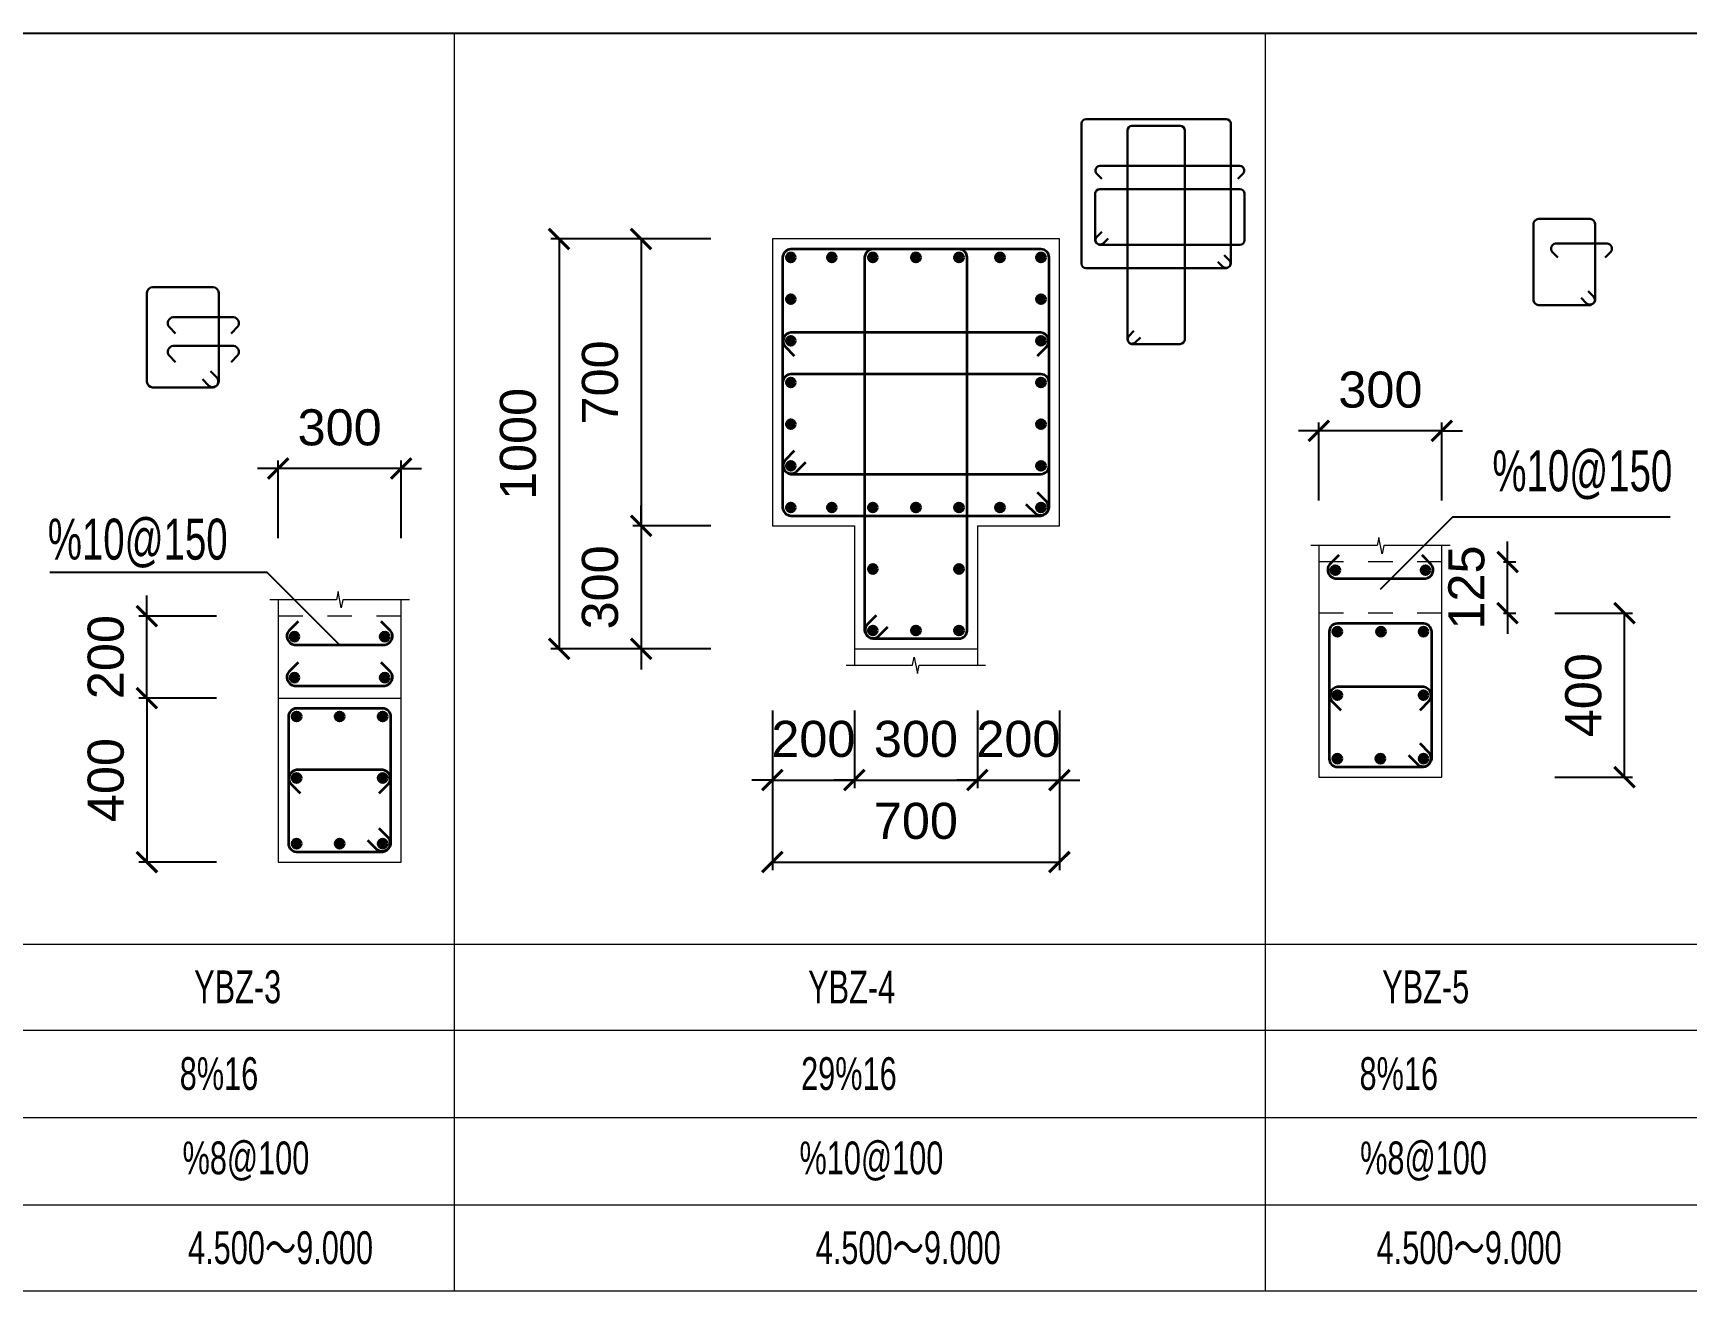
# Model space of a CAD drawing. Header units: millimetres. Extents: x -3831 to 465700, y 39900 to 106100.
# Drawn here: x 154814 to 158846, y 43942 to 47011 of the extents above; entities that cross this region are included whole.
import ezdxf

# ---------------------------------------------------------------- set-up
doc = ezdxf.new("R2010")
doc.units = ezdxf.units.MM
doc.linetypes.add('线型7', pattern=[120.000008, -30.000002, 60.000004, -30.000002])
for name, color, linetype, lineweight in [('S_EdgeMemberLongiBar', 1, 'Continuous', 50), ('S_EdgeMemberShape', 3, 'Continuous', 9), ('S_EdgeMemberShapeDash', 3, '线型7', 9), ('S_EdgeMemberTxt', 7, 'Continuous', 9), ('stirrupfig', 1, 'Continuous', 35), ('StirrupFig_x', 30, 'Continuous', 30), ('拉结区拉筋规', 9, 'Continuous', 25)]:
    doc.layers.add(name, color=color, linetype=linetype, lineweight=lineweight)
doc.layers.add('WALL-Beam', color=80, linetype='Continuous')
doc.styles.get("Standard").update_dxf_attribs({"font": 'arial.ttf'})
doc.styles.add('xxxx', font='RIF.ttf')
doc.dimstyles.new('ISO-25', dxfattribs={"dimtxt": 2.5, "dimasz": 2.5, "dimexe": 1.25, "dimexo": 0.625, "dimtad": 1, "dimtxsty": 'Standard', "dimcen": 2.5, "dimadec": 0, "dimazin": 0, "dimtfac": 1, "dimtmove": 0, "dimatfit": 3, "dimfxl": 1, "dimarcsym": 0})

# ---------------------------------------------------------------- blocks, each defined once
blk = doc.blocks.new('_ArchTick')
at = {"color": 0, "linetype": 'ByBlock', "const_width": 0.15}
blk.add_lwpolyline([(-0.5, -0.5), (0.5, 0.5)], dxfattribs=at)
blk = doc.blocks.new('*D76')
at = {"layer": 'Defpoints', "color": 0, "transparency": 16777216}
for p in [(156616.4, 46508.5), (156296.4, 45808.5), (156616.4, 45808.5)]:
    blk.add_point(p, dxfattribs=at)
at = {"layer": 'WALL-Beam', "color": 0, "lineweight": -2, "transparency": 16777216}
for p, q in [((156466.4, 46508.5), (156276.4, 46508.5)), ((156296.4, 46508.5), (156296.4, 45808.5)), ((156466.4, 45808.5), (156276.4, 45808.5))]:
    blk.add_line(p, q, dxfattribs=at)
at = {"layer": 'WALL-Beam', "color": 0, "lineweight": -2, "transparency": 16777216, "xscale": 50, "yscale": 50, "zscale": 50}
for p, rotation in [((156296.4, 46508.5), 90), ((156296.4, 45808.5), 270)]:
    blk.add_blockref('_ArchTick', p, dxfattribs=dict(at, rotation=rotation))
at = {"layer": 'WALL-Beam', "color": 7, "transparency": 16777216, "insert": (156196.5, 46158.5), "char_height": 88, "attachment_point": 5, "rotation": 90}
blk.add_mtext('700', dxfattribs=at)
blk = doc.blocks.new('*D77')
at = {"layer": 'Defpoints', "color": 0, "transparency": 16777216}
for p in [(156616.4, 45808.5), (156296.4, 45508.5), (156616.4, 45508.5)]:
    blk.add_point(p, dxfattribs=at)
at = {"layer": 'WALL-Beam', "color": 0, "lineweight": -2, "transparency": 16777216}
for p, q in [((156296.4, 45808.5), (156296.4, 45858.5)), ((156466.4, 45808.5), (156276.4, 45808.5)), ((156296.4, 45808.5), (156296.4, 45508.5)), ((156466.4, 45508.5), (156276.4, 45508.5)), ((156296.4, 45508.5), (156296.4, 45458.5))]:
    blk.add_line(p, q, dxfattribs=at)
at = {"layer": 'WALL-Beam', "color": 0, "lineweight": -2, "transparency": 16777216, "xscale": 50, "yscale": 50, "zscale": 50}
for p, rotation in [((156296.4, 45808.5), 270), ((156296.4, 45508.5), 90)]:
    blk.add_blockref('_ArchTick', p, dxfattribs=dict(at, rotation=rotation))
at = {"layer": 'WALL-Beam', "color": 7, "transparency": 16777216, "insert": (156196.5, 45658.5), "char_height": 88, "attachment_point": 5, "rotation": 90}
blk.add_mtext('300', dxfattribs=at)
blk = doc.blocks.new('*D78')
at = {"layer": 'Defpoints', "color": 0, "transparency": 16777216}
for p in [(156616.4, 46508.5), (156096.4, 45508.5), (156616.4, 45508.5)]:
    blk.add_point(p, dxfattribs=at)
at = {"layer": 'WALL-Beam', "color": 0, "lineweight": -2, "transparency": 16777216}
for p, q in [((156466.4, 46508.5), (156076.4, 46508.5)), ((156096.4, 46508.5), (156096.4, 45508.5)), ((156466.4, 45508.5), (156076.4, 45508.5))]:
    blk.add_line(p, q, dxfattribs=at)
at = {"layer": 'WALL-Beam', "color": 0, "lineweight": -2, "transparency": 16777216, "xscale": 50, "yscale": 50, "zscale": 50}
for p, rotation in [((156096.4, 46508.5), 90), ((156096.4, 45508.5), 270)]:
    blk.add_blockref('_ArchTick', p, dxfattribs=dict(at, rotation=rotation))
at = {"layer": 'WALL-Beam', "color": 7, "transparency": 16777216, "insert": (155996.5, 46008.5), "char_height": 88, "attachment_point": 5, "rotation": 90}
blk.add_mtext('1000', dxfattribs=at)
blk = doc.blocks.new('*D79')
at = {"layer": 'Defpoints', "color": 0, "transparency": 16777216}
for p in [(156616.4, 45508.5), (156816.4, 45508.5), (156816.4, 45188.5)]:
    blk.add_point(p, dxfattribs=at)
at = {"layer": 'WALL-Beam', "color": 0, "lineweight": -2, "transparency": 16777216}
for p, q in [((156616.4, 45358.5), (156616.4, 45168.5)), ((156816.4, 45358.5), (156816.4, 45168.5)), ((156616.4, 45188.5), (156566.4, 45188.5)), ((156616.4, 45188.5), (156816.4, 45188.5)), ((156816.4, 45188.5), (156866.4, 45188.5))]:
    blk.add_line(p, q, dxfattribs=at)
at = {"layer": 'WALL-Beam', "color": 0, "lineweight": -2, "transparency": 16777216, "xscale": 50, "yscale": 50, "zscale": 50}
blk.add_blockref('_ArchTick', (156616.4, 45188.5), dxfattribs=at)
at = {"layer": 'WALL-Beam', "color": 0, "lineweight": -2, "transparency": 16777216, "xscale": 50, "yscale": 50, "zscale": 50, "rotation": 180}
blk.add_blockref('_ArchTick', (156816.4, 45188.5), dxfattribs=at)
at = {"layer": 'WALL-Beam', "color": 7, "transparency": 16777216, "insert": (156716.4, 45288.4), "char_height": 88, "attachment_point": 5}
blk.add_mtext('200', dxfattribs=at)
blk = doc.blocks.new('*D80')
at = {"layer": 'Defpoints', "color": 0, "transparency": 16777216}
for p in [(156816.4, 45508.5), (157116.4, 45508.5), (157116.4, 45188.5)]:
    blk.add_point(p, dxfattribs=at)
at = {"layer": 'WALL-Beam', "color": 0, "lineweight": -2, "transparency": 16777216}
for p, q in [((156816.4, 45358.5), (156816.4, 45168.5)), ((157116.4, 45358.5), (157116.4, 45168.5)), ((156816.4, 45188.5), (156766.4, 45188.5)), ((156816.4, 45188.5), (157116.4, 45188.5)), ((157116.4, 45188.5), (157166.4, 45188.5))]:
    blk.add_line(p, q, dxfattribs=at)
at = {"layer": 'WALL-Beam', "color": 0, "lineweight": -2, "transparency": 16777216, "xscale": 50, "yscale": 50, "zscale": 50}
blk.add_blockref('_ArchTick', (156816.4, 45188.5), dxfattribs=at)
at = {"layer": 'WALL-Beam', "color": 0, "lineweight": -2, "transparency": 16777216, "xscale": 50, "yscale": 50, "zscale": 50, "rotation": 180}
blk.add_blockref('_ArchTick', (157116.4, 45188.5), dxfattribs=at)
at = {"layer": 'WALL-Beam', "color": 7, "transparency": 16777216, "insert": (156966.4, 45288.4), "char_height": 88, "attachment_point": 5}
blk.add_mtext('300', dxfattribs=at)
blk = doc.blocks.new('*D81')
at = {"layer": 'Defpoints', "color": 0, "transparency": 16777216}
for p in [(157116.4, 45508.5), (157316.4, 45508.5), (157316.4, 45188.5)]:
    blk.add_point(p, dxfattribs=at)
at = {"layer": 'WALL-Beam', "color": 0, "lineweight": -2, "transparency": 16777216}
for p, q in [((157116.4, 45358.5), (157116.4, 45168.5)), ((157316.4, 45358.5), (157316.4, 45168.5)), ((157116.4, 45188.5), (157066.4, 45188.5)), ((157116.4, 45188.5), (157316.4, 45188.5)), ((157316.4, 45188.5), (157366.4, 45188.5))]:
    blk.add_line(p, q, dxfattribs=at)
at = {"layer": 'WALL-Beam', "color": 0, "lineweight": -2, "transparency": 16777216, "xscale": 50, "yscale": 50, "zscale": 50}
blk.add_blockref('_ArchTick', (157116.4, 45188.5), dxfattribs=at)
at = {"layer": 'WALL-Beam', "color": 0, "lineweight": -2, "transparency": 16777216, "xscale": 50, "yscale": 50, "zscale": 50, "rotation": 180}
blk.add_blockref('_ArchTick', (157316.4, 45188.5), dxfattribs=at)
at = {"layer": 'WALL-Beam', "color": 7, "transparency": 16777216, "insert": (157216.4, 45288.4), "char_height": 88, "attachment_point": 5}
blk.add_mtext('200', dxfattribs=at)
blk = doc.blocks.new('*D82')
at = {"layer": 'Defpoints', "color": 0, "transparency": 16777216}
for p in [(156616.4, 45508.5), (157316.4, 45508.5), (157316.4, 44988.5)]:
    blk.add_point(p, dxfattribs=at)
at = {"layer": 'WALL-Beam', "color": 0, "lineweight": -2, "transparency": 16777216}
for p, q in [((156616.4, 45358.5), (156616.4, 44968.5)), ((157316.4, 45358.5), (157316.4, 44968.5)), ((156616.4, 44988.5), (157316.4, 44988.5))]:
    blk.add_line(p, q, dxfattribs=at)
at = {"layer": 'WALL-Beam', "color": 0, "lineweight": -2, "transparency": 16777216, "xscale": 50, "yscale": 50, "zscale": 50, "rotation": 180}
blk.add_blockref('_ArchTick', (156616.4, 44988.5), dxfattribs=at)
at = {"layer": 'WALL-Beam', "color": 0, "lineweight": -2, "transparency": 16777216, "xscale": 50, "yscale": 50, "zscale": 50}
blk.add_blockref('_ArchTick', (157316.4, 44988.5), dxfattribs=at)
at = {"layer": 'WALL-Beam', "color": 7, "transparency": 16777216, "insert": (156966.4, 45088.4), "char_height": 88, "attachment_point": 5}
blk.add_mtext('700', dxfattribs=at)
blk = doc.blocks.new('*D108')
at = {"layer": 'Defpoints', "color": 0, "transparency": 16777216}
for p in [(158249.1, 45720.6), (158409.1, 45720.6), (158249.1, 45595.6)]:
    blk.add_point(p, dxfattribs=at)
at = {"layer": 'WALL-Beam', "color": 0, "lineweight": -2, "transparency": 16777216}
for p, q in [((158409.1, 45720.6), (158409.1, 45770.6)), ((158399.1, 45720.6), (158429.1, 45720.6)), ((158409.1, 45595.6), (158409.1, 45720.6)), ((158399.1, 45595.6), (158429.1, 45595.6)), ((158409.1, 45595.6), (158409.1, 45545.6))]:
    blk.add_line(p, q, dxfattribs=at)
at = {"layer": 'WALL-Beam', "color": 0, "lineweight": -2, "transparency": 16777216, "xscale": 50, "yscale": 50, "zscale": 50}
for p, rotation in [((158409.1, 45720.6), 270), ((158409.1, 45595.6), 90)]:
    blk.add_blockref('_ArchTick', p, dxfattribs=dict(at, rotation=rotation))
at = {"layer": 'WALL-Beam', "color": 7, "transparency": 16777216, "insert": (158309.2, 45658.1), "char_height": 88, "attachment_point": 5, "rotation": 90}
blk.add_mtext('125', dxfattribs=at)
blk = doc.blocks.new('*D109')
at = {"layer": 'Defpoints', "color": 0, "transparency": 16777216}
for p in [(158374.1, 45595.6), (158694.1, 45595.6), (158374.1, 45195.6)]:
    blk.add_point(p, dxfattribs=at)
at = {"layer": 'WALL-Beam', "color": 0, "lineweight": -2, "transparency": 16777216}
for p, q in [((158524.1, 45595.6), (158714.1, 45595.6)), ((158694.1, 45195.6), (158694.1, 45595.6)), ((158524.1, 45195.6), (158714.1, 45195.6))]:
    blk.add_line(p, q, dxfattribs=at)
at = {"layer": 'WALL-Beam', "color": 0, "lineweight": -2, "transparency": 16777216, "xscale": 50, "yscale": 50, "zscale": 50}
for p, rotation in [((158694.1, 45595.6), 90), ((158694.1, 45195.6), 270)]:
    blk.add_blockref('_ArchTick', p, dxfattribs=dict(at, rotation=rotation))
at = {"layer": 'WALL-Beam', "color": 7, "transparency": 16777216, "insert": (158594.2, 45395.6), "char_height": 88, "attachment_point": 5, "rotation": 90}
blk.add_mtext('400', dxfattribs=at)
blk = doc.blocks.new('*D110')
at = {"layer": 'Defpoints', "color": 0, "transparency": 16777216}
for p in [(157949.1, 46040.6), (157949.1, 45720.6), (158249.1, 45720.6)]:
    blk.add_point(p, dxfattribs=at)
at = {"layer": 'WALL-Beam', "color": 0, "lineweight": -2, "transparency": 16777216}
for p, q in [((157949.1, 45870.6), (157949.1, 46060.6)), ((158249.1, 45870.6), (158249.1, 46060.6)), ((157949.1, 46040.6), (157899.1, 46040.6)), ((158249.1, 46040.6), (157949.1, 46040.6)), ((158249.1, 46040.6), (158299.1, 46040.6))]:
    blk.add_line(p, q, dxfattribs=at)
at = {"layer": 'WALL-Beam', "color": 0, "lineweight": -2, "transparency": 16777216, "xscale": 50, "yscale": 50, "zscale": 50}
blk.add_blockref('_ArchTick', (157949.1, 46040.6), dxfattribs=at)
at = {"layer": 'WALL-Beam', "color": 0, "lineweight": -2, "transparency": 16777216, "xscale": 50, "yscale": 50, "zscale": 50, "rotation": 180}
blk.add_blockref('_ArchTick', (158249.1, 46040.6), dxfattribs=at)
at = {"layer": 'WALL-Beam', "color": 7, "transparency": 16777216, "insert": (158099.1, 46140.5), "char_height": 88, "attachment_point": 5}
blk.add_mtext('300', dxfattribs=at)
blk = doc.blocks.new('*D255')
at = {"layer": 'Defpoints', "color": 0, "transparency": 16777216}
for p in [(155411.2, 45948.5), (155411.2, 45628.5), (155711.2, 45628.5)]:
    blk.add_point(p, dxfattribs=at)
at = {"layer": 'WALL-Beam', "color": 0, "lineweight": -2, "transparency": 16777216}
for p, q in [((155411.2, 45948.5), (155361.2, 45948.5)), ((155411.2, 45778.5), (155411.2, 45968.5)), ((155711.2, 45948.5), (155411.2, 45948.5)), ((155711.2, 45778.5), (155711.2, 45968.5)), ((155711.2, 45948.5), (155761.2, 45948.5))]:
    blk.add_line(p, q, dxfattribs=at)
at = {"layer": 'WALL-Beam', "color": 0, "lineweight": -2, "transparency": 16777216, "xscale": 50, "yscale": 50, "zscale": 50}
blk.add_blockref('_ArchTick', (155411.2, 45948.5), dxfattribs=at)
at = {"layer": 'WALL-Beam', "color": 0, "lineweight": -2, "transparency": 16777216, "xscale": 50, "yscale": 50, "zscale": 50, "rotation": 180}
blk.add_blockref('_ArchTick', (155711.2, 45948.5), dxfattribs=at)
at = {"layer": 'WALL-Beam', "color": 7, "transparency": 16777216, "insert": (155561.2, 46048.4), "char_height": 88, "attachment_point": 5}
blk.add_mtext('300', dxfattribs=at)
blk = doc.blocks.new('*D256')
at = {"layer": 'Defpoints', "color": 0, "transparency": 16777216}
for p in [(155411.2, 45388.5), (155091.2, 44988.5), (155411.2, 44988.5)]:
    blk.add_point(p, dxfattribs=at)
at = {"layer": 'WALL-Beam', "color": 0, "lineweight": -2, "transparency": 16777216}
for p, q in [((155261.2, 45388.5), (155071.2, 45388.5)), ((155091.2, 45388.5), (155091.2, 44988.5)), ((155261.2, 44988.5), (155071.2, 44988.5))]:
    blk.add_line(p, q, dxfattribs=at)
at = {"layer": 'WALL-Beam', "color": 0, "lineweight": -2, "transparency": 16777216, "xscale": 50, "yscale": 50, "zscale": 50}
for p, rotation in [((155091.2, 45388.5), 90), ((155091.2, 44988.5), 270)]:
    blk.add_blockref('_ArchTick', p, dxfattribs=dict(at, rotation=rotation))
at = {"layer": 'WALL-Beam', "color": 7, "transparency": 16777216, "insert": (154991.3, 45188.5), "char_height": 88, "attachment_point": 5, "rotation": 90}
blk.add_mtext('400', dxfattribs=at)
blk = doc.blocks.new('*D257')
at = {"layer": 'Defpoints', "color": 0, "transparency": 16777216}
for p in [(155091.2, 45588.5), (155411.2, 45588.5), (155411.2, 45388.5)]:
    blk.add_point(p, dxfattribs=at)
at = {"layer": 'WALL-Beam', "color": 0, "lineweight": -2, "transparency": 16777216}
for p, q in [((155091.2, 45588.5), (155091.2, 45638.5)), ((155261.2, 45588.5), (155071.2, 45588.5)), ((155091.2, 45388.5), (155091.2, 45588.5)), ((155261.2, 45388.5), (155071.2, 45388.5)), ((155091.2, 45388.5), (155091.2, 45338.5))]:
    blk.add_line(p, q, dxfattribs=at)
at = {"layer": 'WALL-Beam', "color": 0, "lineweight": -2, "transparency": 16777216, "xscale": 50, "yscale": 50, "zscale": 50}
for p, rotation in [((155091.2, 45588.5), 270), ((155091.2, 45388.5), 90)]:
    blk.add_blockref('_ArchTick', p, dxfattribs=dict(at, rotation=rotation))
at = {"layer": 'WALL-Beam', "color": 7, "transparency": 16777216, "insert": (154991.3, 45488.5), "char_height": 88, "attachment_point": 5, "rotation": 90}
blk.add_mtext('200', dxfattribs=at)

msp = doc.modelspace()

# ---------------------------------------------------------------- hatches: boundary and pattern name
at = {"layer": 'S_EdgeMemberLongiBar'}
h = msp.add_hatch(color=256, dxfattribs=at)
h.dxf.hatch_style = 1
edge = h.paths.add_edge_path()
edge.add_arc((156661.4281, 46463.48573), 10, 0, 360)
h = msp.add_hatch(color=256, dxfattribs=at)
h.dxf.hatch_style = 1
edge = h.paths.add_edge_path()
edge.add_arc((156761.4281, 46463.48573), 10, 0, 360)
h = msp.add_hatch(color=256, dxfattribs=at)
h.dxf.hatch_style = 1
edge = h.paths.add_edge_path()
edge.add_arc((156861.4281, 46463.48573), 10, 0, 360)
h = msp.add_hatch(color=256, dxfattribs=at)
h.dxf.hatch_style = 1
edge = h.paths.add_edge_path()
edge.add_arc((156966.4281, 46463.48573), 10, 0, 360)
h = msp.add_hatch(color=256, dxfattribs=at)
h.dxf.hatch_style = 1
edge = h.paths.add_edge_path()
edge.add_arc((157071.4281, 46463.48573), 10, 0, 360)
h = msp.add_hatch(color=256, dxfattribs=at)
h.dxf.hatch_style = 1
edge = h.paths.add_edge_path()
edge.add_arc((157171.4281, 46463.48573), 10, 0, 360)
h = msp.add_hatch(color=256, dxfattribs=at)
h.dxf.hatch_style = 1
edge = h.paths.add_edge_path()
edge.add_arc((157271.4281, 46463.48573), 10, 0, 360)
h = msp.add_hatch(color=256, dxfattribs=at)
h.dxf.hatch_style = 1
edge = h.paths.add_edge_path()
edge.add_arc((156661.4281, 46361.8201), 10, 0, 360)
h = msp.add_hatch(color=256, dxfattribs=at)
h.dxf.hatch_style = 1
edge = h.paths.add_edge_path()
edge.add_arc((157271.4281, 46361.81542), 10, 0, 360)
h = msp.add_hatch(color=256, dxfattribs=at)
h.dxf.hatch_style = 1
edge = h.paths.add_edge_path()
edge.add_arc((156661.4281, 46260.15135), 10, 0, 360)
h = msp.add_hatch(color=256, dxfattribs=at)
h.dxf.hatch_style = 1
edge = h.paths.add_edge_path()
edge.add_arc((157271.4281, 46260.15135), 10, 0, 360)
h = msp.add_hatch(color=256, dxfattribs=at)
h.dxf.hatch_style = 1
edge = h.paths.add_edge_path()
edge.add_arc((156661.4281, 46158.48729), 10, 0, 360)
h = msp.add_hatch(color=256, dxfattribs=at)
h.dxf.hatch_style = 1
edge = h.paths.add_edge_path()
edge.add_arc((157271.4281, 46158.48417), 10, 0, 360)
h = msp.add_hatch(color=256, dxfattribs=at)
h.dxf.hatch_style = 1
edge = h.paths.add_edge_path()
edge.add_arc((156661.4281, 46056.82167), 10, 0, 360)
h = msp.add_hatch(color=256, dxfattribs=at)
h.dxf.hatch_style = 1
edge = h.paths.add_edge_path()
edge.add_arc((157271.4281, 46056.81698), 10, 0, 360)
h = msp.add_hatch(color=256, dxfattribs=at)
h.dxf.hatch_style = 1
edge = h.paths.add_edge_path()
edge.add_arc((156661.4281, 45955.15604), 10, 0, 360)
h = msp.add_hatch(color=256, dxfattribs=at)
h.dxf.hatch_style = 1
edge = h.paths.add_edge_path()
edge.add_arc((157271.4281, 45955.15135), 10, 0, 360)
h = msp.add_hatch(color=256, dxfattribs=at)
h.dxf.hatch_style = 1
edge = h.paths.add_edge_path()
edge.add_arc((156661.4281, 45853.48573), 10, 0, 360)
h = msp.add_hatch(color=256, dxfattribs=at)
h.dxf.hatch_style = 1
edge = h.paths.add_edge_path()
edge.add_arc((156761.4281, 45853.48573), 10, 0, 360)
h = msp.add_hatch(color=256, dxfattribs=at)
h.dxf.hatch_style = 1
edge = h.paths.add_edge_path()
edge.add_arc((156861.4281, 45853.48573), 10, 0, 360)
h = msp.add_hatch(color=256, dxfattribs=at)
h.dxf.hatch_style = 1
edge = h.paths.add_edge_path()
edge.add_arc((156966.4281, 45853.48573), 10, 0, 360)
h = msp.add_hatch(color=256, dxfattribs=at)
h.dxf.hatch_style = 1
edge = h.paths.add_edge_path()
edge.add_arc((157071.4281, 45853.48573), 10, 0, 360)
h = msp.add_hatch(color=256, dxfattribs=at)
h.dxf.hatch_style = 1
edge = h.paths.add_edge_path()
edge.add_arc((157171.4281, 45853.48573), 10, 0, 360)
h = msp.add_hatch(color=256, dxfattribs=at)
h.dxf.hatch_style = 1
edge = h.paths.add_edge_path()
edge.add_arc((157271.4281, 45853.48573), 10, 0, 360)
h = msp.add_hatch(color=256, dxfattribs=at)
h.dxf.hatch_style = 1
edge = h.paths.add_edge_path()
edge.add_arc((156861.4281, 45703.48573), 10, 0, 360)
h = msp.add_hatch(color=256, dxfattribs=at)
h.dxf.hatch_style = 1
edge = h.paths.add_edge_path()
edge.add_arc((157071.4281, 45703.48573), 10, 0, 360)
h = msp.add_hatch(color=256, dxfattribs=at)
h.dxf.hatch_style = 1
edge = h.paths.add_edge_path()
edge.add_arc((157989.1108, 45700.57944), 10, 0, 360)
h = msp.add_hatch(color=256, dxfattribs=at)
h.dxf.hatch_style = 1
edge = h.paths.add_edge_path()
edge.add_arc((158209.1108, 45700.57944), 10, 0, 360)
h = msp.add_hatch(color=256, dxfattribs=at)
h.dxf.hatch_style = 1
edge = h.paths.add_edge_path()
edge.add_arc((155451.23545, 45538.48573), 10, 0, 360)
h = msp.add_hatch(color=256, dxfattribs=at)
h.dxf.hatch_style = 1
edge = h.paths.add_edge_path()
edge.add_arc((155671.23545, 45538.48573), 10, 0, 360)
h = msp.add_hatch(color=256, dxfattribs=at)
h.dxf.hatch_style = 1
edge = h.paths.add_edge_path()
edge.add_arc((156861.4281, 45553.48573), 10, 0, 360)
h = msp.add_hatch(color=256, dxfattribs=at)
h.dxf.hatch_style = 1
edge = h.paths.add_edge_path()
edge.add_arc((156966.4281, 45553.48573), 10, 0, 360)
h = msp.add_hatch(color=256, dxfattribs=at)
h.dxf.hatch_style = 1
edge = h.paths.add_edge_path()
edge.add_arc((157071.4281, 45553.48573), 10, 0, 360)
h = msp.add_hatch(color=256, dxfattribs=at)
h.dxf.hatch_style = 1
edge = h.paths.add_edge_path()
edge.add_arc((157994.1108, 45550.57944), 10, 0, 360)
h = msp.add_hatch(color=256, dxfattribs=at)
h.dxf.hatch_style = 1
edge = h.paths.add_edge_path()
edge.add_arc((158100.60984, 45550.57944), 10, 0, 360)
h = msp.add_hatch(color=256, dxfattribs=at)
h.dxf.hatch_style = 1
edge = h.paths.add_edge_path()
edge.add_arc((158204.1108, 45550.57944), 10, 0, 360)
h = msp.add_hatch(color=256, dxfattribs=at)
h.dxf.hatch_style = 1
edge = h.paths.add_edge_path()
edge.add_arc((155451.23545, 45438.48573), 10, 0, 360)
h = msp.add_hatch(color=256, dxfattribs=at)
h.dxf.hatch_style = 1
edge = h.paths.add_edge_path()
edge.add_arc((155671.23545, 45438.48573), 10, 0, 360)
h = msp.add_hatch(color=256, dxfattribs=at)
h.dxf.hatch_style = 1
edge = h.paths.add_edge_path()
edge.add_arc((157994.1108, 45395.57944), 10, 0, 360)
h = msp.add_hatch(color=256, dxfattribs=at)
h.dxf.hatch_style = 1
edge = h.paths.add_edge_path()
edge.add_arc((158204.1108, 45395.57944), 10, 0, 360)
h = msp.add_hatch(color=256, dxfattribs=at)
h.dxf.hatch_style = 1
edge = h.paths.add_edge_path()
edge.add_arc((155456.23545, 45343.48573), 10, 0, 360)
h = msp.add_hatch(color=256, dxfattribs=at)
h.dxf.hatch_style = 1
edge = h.paths.add_edge_path()
edge.add_arc((155561.23545, 45343.48573), 10, 0, 360)
h = msp.add_hatch(color=256, dxfattribs=at)
h.dxf.hatch_style = 1
edge = h.paths.add_edge_path()
edge.add_arc((155666.23545, 45343.48573), 10, 0, 360)
h = msp.add_hatch(color=256, dxfattribs=at)
h.dxf.hatch_style = 1
edge = h.paths.add_edge_path()
edge.add_arc((157994.1108, 45240.57944), 10, 0, 360)
h = msp.add_hatch(color=256, dxfattribs=at)
h.dxf.hatch_style = 1
edge = h.paths.add_edge_path()
edge.add_arc((158099.1108, 45240.57944), 10, 0, 360)
h = msp.add_hatch(color=256, dxfattribs=at)
h.dxf.hatch_style = 1
edge = h.paths.add_edge_path()
edge.add_arc((158204.1108, 45240.57944), 10, 0, 360)
h = msp.add_hatch(color=256, dxfattribs=at)
h.dxf.hatch_style = 1
edge = h.paths.add_edge_path()
edge.add_arc((155456.23545, 45193.48573), 10, 0, 360)
h = msp.add_hatch(color=256, dxfattribs=at)
h.dxf.hatch_style = 1
edge = h.paths.add_edge_path()
edge.add_arc((155666.23545, 45193.48573), 10, 0, 360)
h = msp.add_hatch(color=256, dxfattribs=at)
h.dxf.hatch_style = 1
edge = h.paths.add_edge_path()
edge.add_arc((155456.23545, 45033.48573), 10, 0, 360)
h = msp.add_hatch(color=256, dxfattribs=at)
h.dxf.hatch_style = 1
edge = h.paths.add_edge_path()
edge.add_arc((155561.23545, 45033.48573), 10, 0, 360)
h = msp.add_hatch(color=256, dxfattribs=at)
h.dxf.hatch_style = 1
edge = h.paths.add_edge_path()
edge.add_arc((155666.23545, 45033.48573), 10, 0, 360)

# ---------------------------------------------------------------- linework, layer by layer
msp.add_line((151377.83421, 47010.86056), (166311.7104, 47010.86056))
for centre in [(156661.4281, 46463.48573), (156761.4281, 46463.48573), (156861.4281, 46463.48573), (156966.4281, 46463.48573), (157071.4281, 46463.48573), (157171.4281, 46463.48573), (157271.4281, 46463.48573), (156661.4281, 46361.8201), (157271.4281, 46361.81542), (156661.4281, 46260.15135), (157271.4281, 46260.15135), (156661.4281, 46158.48729), (157271.4281, 46158.48417), (156661.4281, 46056.82167), (157271.4281, 46056.81698), (156661.4281, 45955.15604), (157271.4281, 45955.15135), (156661.4281, 45853.48573), (156761.4281, 45853.48573), (156861.4281, 45853.48573), (156966.4281, 45853.48573), (157071.4281, 45853.48573), (157171.4281, 45853.48573), (157271.4281, 45853.48573), (156861.4281, 45703.48573), (157071.4281, 45703.48573), (157989.1108, 45700.57944), (158209.1108, 45700.57944), (155451.23545, 45538.48573), (155671.23545, 45538.48573), (156861.4281, 45553.48573), (156966.4281, 45553.48573), (157071.4281, 45553.48573), (157994.1108, 45550.57944), (158100.60984, 45550.57944), (158204.1108, 45550.57944), (155451.23545, 45438.48573), (155671.23545, 45438.48573), (157994.1108, 45395.57944), (158204.1108, 45395.57944), (155456.23545, 45343.48573), (155561.23545, 45343.48573), (155666.23545, 45343.48573), (157994.1108, 45240.57944), (158099.1108, 45240.57944), (158204.1108, 45240.57944), (155456.23545, 45193.48573), (155666.23545, 45193.48573), (155456.23545, 45033.48573), (155561.23545, 45033.48573), (155666.23545, 45033.48573)]:
    msp.add_circle(centre, 10, dxfattribs=at)
at = {"layer": 'S_EdgeMemberShape'}
for p, q in [((157316.4281, 46508.48573), (156616.4281, 46508.48573)), ((156616.4281, 46508.48573), (156616.4281, 45808.48573)), ((157316.4281, 45808.48573), (157316.4281, 46508.48573)), ((156616.4281, 45808.48573), (156816.4281, 45808.48573)), ((156816.4281, 45808.48573), (156816.4281, 45808.48573)), ((156816.4281, 45808.48573), (156816.4281, 45468.48573)), ((157116.4281, 45808.48573), (157316.4281, 45808.48573)), ((157116.4281, 45808.48573), (157116.4281, 45468.48573)), ((157949.1108, 45760.57944), (157949.1108, 45195.57944)), ((158249.1108, 45195.57944), (158249.1108, 45760.57944)), ((155411.23545, 45628.48573), (155411.23545, 44988.48573)), ((155711.23545, 44988.48573), (155711.23545, 45628.48573)), ((156816.4281, 45508.48573), (157116.4281, 45508.48573)), ((155411.23545, 45388.48573), (155711.23545, 45388.48573)), ((157949.1108, 45195.57944), (158249.1108, 45195.57944)), ((158249.1108, 45195.57944), (158249.1108, 45195.57944)), ((155411.23545, 44988.48573), (155711.23545, 44988.48573))]:
    msp.add_line(p, q, dxfattribs=at)
for points in [[(158269.1108, 45760.57944), (158107.1108, 45760.57944), (158103.1108, 45740.57944), (158095.1108, 45780.57944), (158091.1108, 45760.57944), (157929.1108, 45760.57944)], [(155731.23545, 45628.48573), (155569.23545, 45628.48573), (155565.23545, 45608.48573), (155557.23545, 45648.48573), (155553.23545, 45628.48573), (155391.23545, 45628.48573)], [(156796.4281, 45468.48573), (156958.4281, 45468.48573), (156962.4281, 45488.48573), (156970.4281, 45448.48573), (156974.4281, 45468.48573), (157136.4281, 45468.48573)]]:
    msp.add_lwpolyline(points, dxfattribs=at)
at = {"layer": 'S_EdgeMemberShapeDash'}
for p, q in [((158249.1108, 45720.57944), (157949.1108, 45720.57944)), ((155711.23545, 45588.48573), (155411.23545, 45588.48573)), ((158249.1108, 45595.57944), (157949.1108, 45595.57944))]:
    msp.add_line(p, q, dxfattribs=at)
at = {"layer": 'S_EdgeMemberTxt'}
for p, q in [((155841.23545, 43942.22875), (155841.23545, 47010.86056)), ((157819.1108, 43942.22875), (157819.1108, 47010.86056)), ((151377.83421, 44788.48573), (166311.7104, 44788.48573)), ((151377.83421, 44578.48573), (166311.7104, 44578.48573)), ((151377.83421, 44365.35724), (166311.7104, 44365.35724)), ((151377.83421, 44152.22875), (166311.7104, 44152.22875)), ((151377.83421, 43942.22875), (166311.7104, 43942.22875))]:
    msp.add_line(p, q, dxfattribs=at)
at = {"layer": 'stirrupfig'}
for points in [[(157234.65857, 45861.9701), (157257.28553, 45839.34354, 0.5890432805), (157291.4281, 45853.48573), (157291.4281, 46463.48573, 0.3926990819), (157271.4281, 46483.48573), (156661.4281, 46483.48573, 0.3926990819), (156641.4281, 46463.48573), (156641.4281, 45853.48573, 0.3926990819), (156661.4281, 45833.48573), (157271.4281, 45833.48573, 0.589045923), (157285.57068, 45867.62792), (157262.94373, 45890.25448)], [(156861.4281, 46483.48573, 0.3926990819), (156841.4281, 46463.48573), (156841.4281, 45553.48573, 0.5890432805), (156875.57068, 45539.34354), (156898.19764, 45561.9701)], [(156869.91248, 45590.25448), (156847.28553, 45567.62792, 0.589045923), (156861.4281, 45533.48573), (157071.4281, 45533.48573, 0.3926990819), (157091.4281, 45553.48573), (157091.4281, 46463.48573, 0.3926990819), (157071.4281, 46483.48573)], [(157262.94373, 46223.3826), (157285.57068, 46246.00917, 0.589045923), (157271.4281, 46280.15135), (156661.4281, 46280.15135, 0.589045923), (156647.28553, 46246.00917), (156669.91248, 46223.3826)], [(157291.4281, 46158.48417, 0.3926963651), (157271.4281, 46178.48417), (156661.4281, 46178.48729, 0.3927018448), (156641.4281, 46158.48729)], [(156669.91248, 45991.92479), (156647.28553, 45969.29823, 0.589045923), (156661.4281, 45935.15604), (157271.4281, 45935.15135, 0.3927018448), (157291.4281, 45955.15135)], [(156641.4281, 45955.15604, 0.5890432805), (156675.57068, 45941.01385), (156698.19764, 45963.64042)], [(157997.60142, 45737.34819), (157974.97017, 45714.72163, 0.5890552656), (157989.1108, 45680.57944), (158209.1108, 45680.57944, 0.5890552656), (158223.25142, 45714.72163), (158200.6233, 45737.34819)], [(155459.72373, 45575.25448), (155437.09482, 45552.62792, 0.5890552656), (155451.23545, 45518.48573), (155671.23545, 45518.48573, 0.5890552656), (155685.37607, 45552.62792), (155662.74717, 45575.25448)], [(158167.34205, 45249.06381), (158189.97017, 45226.43725, 0.5890658365), (158224.1108, 45240.57944), (158224.1108, 45550.57944, 0.3926990819), (158204.1108, 45570.57944), (157994.1108, 45570.57944, 0.3926990819), (157974.1108, 45550.57944), (157974.1108, 45240.57944, 0.3926990819), (157994.1108, 45220.57944), (158204.1108, 45220.57944, 0.5890552656), (158218.25142, 45254.72163), (158195.6233, 45277.34819)], [(155459.72373, 45475.25448), (155437.09482, 45452.62792, 0.5890552656), (155451.23545, 45418.48573), (155671.23545, 45418.48573, 0.5890552656), (155685.37607, 45452.62792), (155662.74717, 45475.25448)], [(158195.6233, 45358.81069), (158218.25142, 45381.43725, 0.5890552656), (158204.1108, 45415.57944), (157994.1108, 45415.57944, 0.5890552656), (157979.97017, 45381.43725), (158002.60142, 45358.81069)], [(155629.46592, 45041.9701), (155652.09482, 45019.34354, 0.5890658365), (155686.23545, 45033.48573), (155686.23545, 45343.48573, 0.3926990819), (155666.23545, 45363.48573), (155456.23545, 45363.48573, 0.3926990819), (155436.23545, 45343.48573), (155436.23545, 45033.48573, 0.3926990819), (155456.23545, 45013.48573), (155666.23545, 45013.48573, 0.5890552656), (155680.37607, 45047.62792), (155657.74717, 45070.25448)], [(155657.74717, 45156.71698), (155680.37607, 45179.34354, 0.5890552656), (155666.23545, 45213.48573), (155456.23545, 45213.48573, 0.5890552656), (155442.09482, 45179.34354), (155464.72373, 45156.71698)]]:
    msp.add_lwpolyline(points, format="xyb", dxfattribs=at)
at = {"layer": 'StirrupFig_x'}
for points in [[(157702.35503, 46453.06351), (157715.02612, 46440.39241, 0.5890414119), (157734.14596, 46448.31226), (157734.14596, 46789.91226, 0.3926990819), (157722.94596, 46801.11226), (157381.34596, 46801.11226, 0.3926990819), (157370.14596, 46789.91226), (157370.14596, 46448.31226, 0.3926990819), (157381.34596, 46437.11226), (157722.94596, 46437.11226, 0.5890414119), (157730.86581, 46456.2321), (157718.19471, 46468.90319)], [(157513.9369, 46268.26351), (157501.26581, 46255.59241, -0.5890414119), (157482.14596, 46263.51226), (157482.14596, 46773.11226, -0.3926990819), (157493.34596, 46784.31226), (157610.94596, 46784.31226, -0.3926990819), (157622.14596, 46773.11226), (157622.14596, 46263.51226, -0.3926990819), (157610.94596, 46252.31226), (157493.34596, 46252.31226, -0.5890414119), (157485.42612, 46271.4321), (157498.09721, 46284.10319)], [(157751.79471, 46655.45429), (157764.46581, 46668.12538, 0.5890414119), (157756.54596, 46687.24522), (157414.94596, 46687.24522, 0.5890414119), (157407.02612, 46668.12538), (157419.69721, 46655.45429)], [(157435.5369, 46509.99866), (157422.86581, 46497.32757, -0.5890414119), (157403.74596, 46505.24741), (157403.74596, 46619.11335, -0.3927018448), (157414.94596, 46630.31335), (157756.54596, 46630.31116, -0.3926963651), (157767.74596, 46619.11116), (157767.74596, 46505.24522, -0.3927018448), (157756.54596, 46494.04522), (157414.94596, 46494.04741, -0.5890414119), (157407.02612, 46513.16726), (157419.69721, 46525.83835)], [(158588.40217, 46364.54328), (158601.97529, 46350.96453, 0.5888991191), (158622.46717, 46359.45265), (158622.46717, 46545.45453, 0.3926714527), (158610.46342, 46557.45265), (158484.46342, 46557.45265, 0.392754332), (158472.46529, 46545.45453), (158472.46529, 46359.45265, 0.392754332), (158484.46342, 46347.45453), (158610.46342, 46347.45453, 0.5890073529), (158618.95154, 46367.94078), (158605.37279, 46381.51671)], [(158647.13279, 46463.50953), (158660.71154, 46477.08546, 0.5890073529), (158652.22342, 46497.57171), (158526.22342, 46497.57171, 0.5890073529), (158517.73529, 46477.08546), (158531.31404, 46463.50953)], [(155226.55967, 46166.1981), (155242.39991, 46150.35951, 0.5890658365), (155266.29834, 46160.25904), (155266.29834, 46377.25904, 0.3926990819), (155252.29834, 46391.25904), (155105.29834, 46391.25904, 0.3926990819), (155091.29834, 46377.25904), (155091.29834, 46160.25904, 0.3926990819), (155105.29834, 46146.25904), (155252.29834, 46146.25904, 0.5890552656), (155262.19678, 46170.15857), (155246.35655, 46185.99716)], [(155296.35655, 46278.02091), (155312.19678, 46293.85951, 0.5890552656), (155302.29834, 46317.75904), (155155.29834, 46317.75904, 0.5890552656), (155145.39991, 46293.85951), (155161.24014, 46278.02091)], [(155296.35655, 46208.02091), (155312.19678, 46223.85951, 0.5890552656), (155302.29834, 46247.75904), (155155.29834, 46247.75904, 0.5890552656), (155145.39991, 46223.85951), (155161.24014, 46208.02091)]]:
    msp.add_lwpolyline(points, format="xyb", dxfattribs=at)
at = {"layer": '拉结区拉筋规'}
for points in [[(158099.1108, 45654.16883), (158275.88892, 45830.94695), (158805.88892, 45830.94695)], [(155561.23545, 45518.48573), (155384.45888, 45695.26229), (154854.45888, 45695.26229)]]:
    msp.add_lwpolyline(points, dxfattribs=at)

# ---------------------------------------------------------------- texts
at = {"layer": 'S_EdgeMemberTxt', "char_height": 80, "attachment_point": 5, "style": 'xxxx'}
for s, insert, width in [('{\\W0.7;YBZ-3}', (155312.60431, 44683.48495), 313.56), ('{\\W0.7;YBZ-5}', (158209.55079, 44683.48495), 310.88), ('{\\W0.7;YBZ-4}', (156809.7081, 44683.48495), 246.56), ('{\\W0.7;8%16}', (155267.04431, 44471.9207), 222.44), ('{\\W0.7;29%16}', (156803.0081, 44471.9207), 233.16), ('{\\W0.7;8%16}', (158143.89079, 44471.9207), 179.56), ('{\\W0.7;%8@100}', (155332.70427, 44258.79221), 353.76), ('{\\W0.7;%10@100}', (156857.94806, 44258.79221), 343.04), ('{\\W0.7;%8@100}', (158204.19075, 44258.79221), 300.16), ('\\W0.7000;4.500～9.000', (155417.12431, 44047.22796), 522.6), ('\\W0.7000;4.500～9.000', (156947.7281, 44047.22796), 522.6), ('\\W0.7000;4.500～9.000', (158315.41079, 44047.22796), 522.6)]:
    msp.add_mtext(s, dxfattribs=dict(at, insert=insert, width=width))
at = {"layer": '拉结区拉筋规', "char_height": 100, "width": 428.8, "attachment_point": 5, "style": 'xxxx'}
for insert in [(158591.48892, 45932.90226), (155068.85888, 45766.21105)]:
    msp.add_mtext('{\\W0.7;%10@150}', dxfattribs=dict(at, insert=insert))

# ---------------------------------------------------------------- dimensions: what is measured, and where the dimension line sits
at = {"layer": 'WALL-Beam'}
for p1, p2, distance, picture, middle in [((156616.4281, 46508.48573), (156616.4281, 45508.48573), -520, '*D78', (155996.49768, 46008.48573)), ((156616.4281, 46508.48573), (156616.4281, 45808.48573), -320, '*D76', (156196.49768, 46158.48573)), ((158249.1108, 45720.57944), (157949.1108, 45720.57944), -320, '*D110', (158099.1108, 46140.53988)), ((155711.23545, 45628.48573), (155411.23545, 45628.48573), -320, '*D255', (155561.23545, 46048.44617)), ((156616.4281, 45808.48573), (156616.4281, 45508.48573), -320, '*D77', (156196.46767, 45658.48573)), ((158249.1108, 45595.57944), (158249.1108, 45720.57944), -160, '*D108', (158309.18037, 45658.07944)), ((158374.1108, 45195.57944), (158374.1108, 45595.57944), -320, '*D109', (158594.18037, 45395.57944)), ((156616.4281, 45508.48573), (156816.4281, 45508.48573), -320, '*D79', (156716.4281, 45288.41615)), ((156616.4281, 45508.48573), (157316.4281, 45508.48573), -520, '*D82', (156966.4281, 45088.41615)), ((156816.4281, 45508.48573), (157116.4281, 45508.48573), -320, '*D80', (156966.4281, 45288.44617)), ((157116.4281, 45508.48573), (157316.4281, 45508.48573), -320, '*D81', (157216.4281, 45288.41615)), ((155411.23545, 45388.48573), (155411.23545, 44988.48573), -320, '*D256', (154991.30502, 45188.48573))]:
    dim = msp.add_aligned_dim(p1=p1, p2=p2, distance=distance, dimstyle='ISO-25', override={"dimtxt": 88, "dimasz": 50, "dimexe": 20, "dimexo": 150, "dimgap": 55, "dimblk1": 'ArchTick', "dimblk2": 'ArchTick', "dimsah": 1, "dimclrt": 7, "dimtix": 1, "dimtmove": 2}, dxfattribs=at)
    dim.commit()
    dim.dimension.update_dxf_attribs({"geometry": picture, "text_midpoint": middle})
dim = msp.add_linear_dim(base=(155091.23545, 45588.48573), p1=(155411.23545, 45388.48573), p2=(155411.23545, 45588.48573), angle=90, dimstyle='ISO-25', override={"dimtxt": 88, "dimasz": 50, "dimexe": 20, "dimexo": 150, "dimgap": 55, "dimblk1": 'ArchTick', "dimblk2": 'ArchTick', "dimsah": 1, "dimclrt": 7, "dimtix": 1, "dimtmove": 2}, dxfattribs=at)
dim.commit()
dim.dimension.update_dxf_attribs({"geometry": '*D257', "text_midpoint": (154991.30502, 45488.48573)})

doc.saveas('drawing.dxf')
